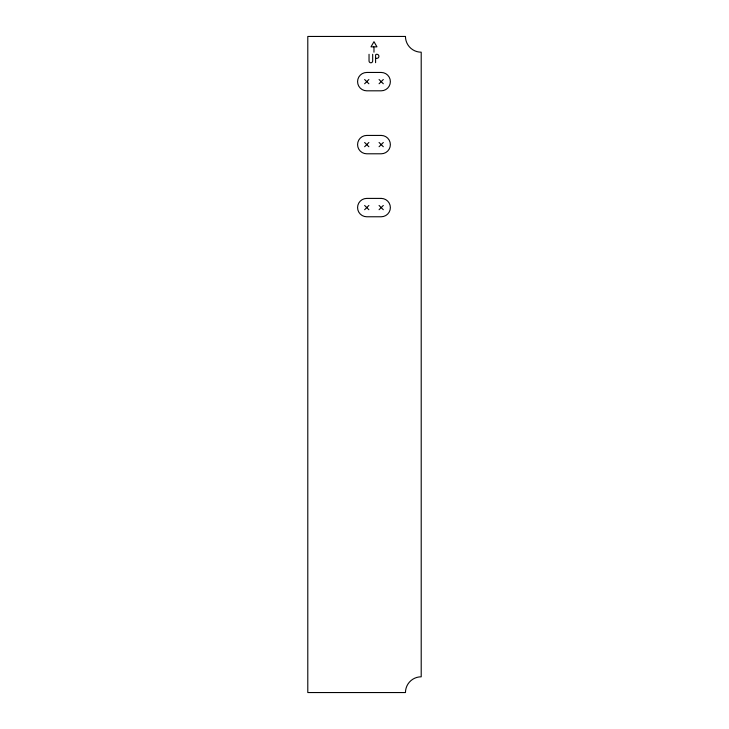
<?xml version="1.0" encoding="UTF-8"?>
<svg xmlns="http://www.w3.org/2000/svg" width="729" height="729" viewBox="0 0 729 729"><rect width="100%" height="100%" fill="white"/><g stroke="black" fill="none" stroke-linecap="round" stroke-linejoin="round"><path stroke-width="1.09" d="M364.637 83.753L368.874 79.516M379.071 83.753L383.308 79.516M364.637 146.729L368.874 142.492M379.071 146.729L383.308 142.492M364.637 209.706L368.874 205.469M379.071 209.706L383.308 205.469M373.758 46.847L370.997 46.847L373.977 41.699L376.948 46.847L373.977 46.847L373.977 52.196M375.799 58.338L376.884 58.338A2.023 2.023 0 0 0 378.907 56.315A2.023 2.023 0 0 0 376.884 54.292L376.574 54.292A0.984 0.984 0 0 0 375.59 55.276L375.59 62.694M379.071 79.516L383.308 83.753M364.637 79.516L368.874 83.753M379.071 142.492L383.308 146.729M364.637 142.492L368.874 146.729M379.071 205.469L383.308 209.706M364.637 205.469L368.874 209.706M372.674 54.292L372.674 60.963A1.813 1.813 0 0 1 370.861 62.785A1.813 1.813 0 0 1 369.038 60.963L369.038 54.292M405.461 36.45L307.793 36.45L307.793 692.55L405.461 692.55A15.746 15.746 0 0 1 421.207 676.804L421.207 52.196A15.746 15.746 0 0 1 405.461 36.45M381.185 72.453L366.76 72.453A9.185 9.185 0 0 0 357.575 81.639A9.185 9.185 0 0 0 366.76 90.815L381.185 90.815A9.185 9.185 0 0 0 390.37 81.639A9.185 9.185 0 0 0 381.185 72.453M381.185 135.43L366.76 135.43A9.185 9.185 0 0 0 357.575 144.606A9.185 9.185 0 0 0 366.76 153.792L381.185 153.792A9.185 9.185 0 0 0 390.37 144.606A9.185 9.185 0 0 0 381.185 135.43M381.185 198.406L366.76 198.406A9.185 9.185 0 0 0 357.575 207.583A9.185 9.185 0 0 0 366.76 216.768L381.185 216.768A9.185 9.185 0 0 0 390.37 207.583A9.185 9.185 0 0 0 381.185 198.406"/></g></svg>
